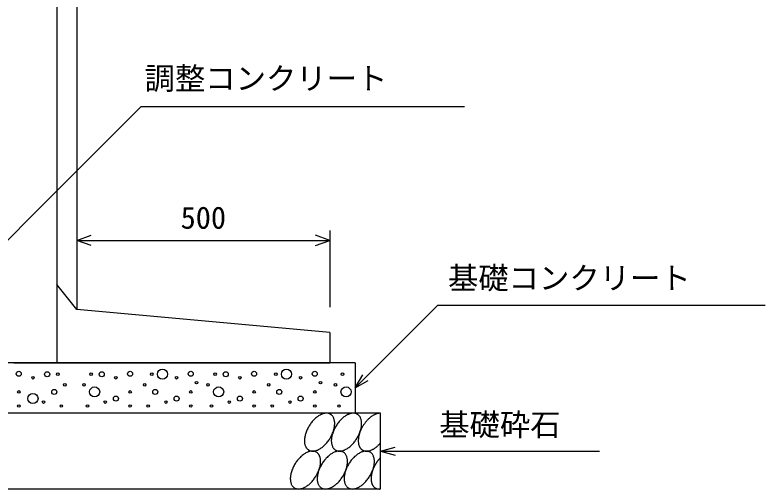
# Model space of a CAD drawing. Units: millimetres, scale not verified. Extents: x -16800 to 16800, y -5940 to 5940.
# Drawn here: x 6702 to 8186, y -1564 to -626 of the extents above; entities that cross this region are included whole.
import ezdxf
from ezdxf.enums import TextEntityAlignment as Align

# ---------------------------------------------------------------- set-up
doc = ezdxf.new("R2010")
doc.units = ezdxf.units.MM
doc.header["$LTSCALE"] = 20
for name, color, linetype, lineweight in [('0-0_DIM', 7, 'Continuous', 25), ('0-2_HATCH', 6, 'Continuous', 25), ('0-5_OUTLINE', 3, 'Continuous', 25)]:
    doc.layers.add(name, color=color, linetype=linetype, lineweight=lineweight)
doc.styles.add('ＭＳ ゴシック', font='')
doc.styles.get('ＭＳ ゴシック').set_extended_font_data('MS Gothic')

msp = doc.modelspace()

# ---------------------------------------------------------------- linework, layer by layer
at = {"layer": '0-0_DIM'}
for p, q in [((7325, -1052.39), (7325, -1204.35)), ((6825, -1072.39), (7325, -1072.39)), ((7538.65, -1200.7), (7375, -1364.35)), ((7538.65, -1200.7), (8185.53, -1200.7)), ((7375, -1364.35), (7390, -1338.37)), ((7375, -1364.35), (7400.98, -1349.35)), ((7425, -1489.35), (7453.98, -1481.59)), ((7425, -1489.35), (7858.31, -1489.35)), ((7425, -1489.35), (7453.98, -1497.12))]:
    msp.add_line(p, q, dxfattribs=at)
for points in [[(6469.98, -1289.35), (6952.01, -807.32), (7591.22, -807.32)], [(6853.19, -1082.65), (6825, -1072.39), (6853.19, -1062.13)], [(7296.81, -1082.65), (7325, -1072.39), (7296.81, -1062.13)]]:
    msp.add_lwpolyline(points, dxfattribs=at)
at = {"layer": '0-2_HATCH'}
for points in [[(7326.5, -1416.61), (7325.5, -1416.01), (7324.4, -1415.51), (7323.3, -1415.11), (7322.1, -1414.81), (7320.9, -1414.51), (7319.7, -1414.41), (7318.4, -1414.41), (7317.1, -1414.41), (7315.7, -1414.51), (7314.3, -1414.81), (7312.9, -1415.11), (7311.5, -1415.51), (7310.1, -1416.01), (7308.6, -1416.61), (7307.2, -1417.21), (7305.7, -1418.01), (7304.2, -1418.81), (7302.8, -1419.71), (7301.3, -1420.71), (7299.8, -1421.71), (7298.4, -1422.91), (7297, -1424.11), (7295.6, -1425.31), (7294.2, -1426.71), (7292.8, -1428.11), (7291.5, -1429.51), (7290.2, -1431.01), (7288.9, -1432.61), (7287.7, -1434.21), (7286.5, -1435.81), (7285.4, -1437.51), (7284.3, -1439.21), (7283.2, -1441.01), (7282.2, -1442.81), (7281.3, -1444.51), (7280.4, -1446.41), (7279.6, -1448.21), (7278.8, -1450.01), (7278.1, -1451.91)], [(7333.9, -1428.11), (7333.6, -1426.71), (7333.2, -1425.31), (7332.7, -1424.11), (7332.2, -1422.91), (7331.5, -1421.71), (7330.9, -1420.71), (7330.1, -1419.71), (7329.3, -1418.81), (7328.4, -1418.01), (7327.5, -1417.21), (7326.5, -1416.61)], [(7379.7, -1416.61), (7378.7, -1416.01), (7377.6, -1415.51), (7376.5, -1415.11), (7375.3, -1414.81), (7374.1, -1414.51), (7372.9, -1414.41), (7371.6, -1414.41), (7370.3, -1414.41), (7368.9, -1414.51), (7367.5, -1414.81), (7366.1, -1415.11), (7364.7, -1415.51), (7363.3, -1416.01), (7361.8, -1416.61), (7360.4, -1417.21), (7358.9, -1418.01), (7357.4, -1418.81), (7356, -1419.71), (7354.5, -1420.71), (7353, -1421.71), (7351.6, -1422.91), (7350.2, -1424.11), (7348.8, -1425.31), (7347.4, -1426.71), (7346, -1428.11), (7344.7, -1429.51), (7343.4, -1431.01), (7342.1, -1432.61), (7340.9, -1434.21), (7339.7, -1435.81), (7338.6, -1437.51), (7337.5, -1439.21), (7336.4, -1441.01), (7335.4, -1442.81), (7334.5, -1444.51), (7333.6, -1446.41), (7332.8, -1448.21), (7332, -1450.01), (7331.3, -1451.91)], [(7387.2, -1428.11), (7386.8, -1426.71), (7386.4, -1425.31), (7385.9, -1424.11), (7385.4, -1422.91), (7384.7, -1421.71), (7384.1, -1420.71), (7383.3, -1419.71), (7382.5, -1418.81), (7381.6, -1418.01), (7380.7, -1417.21), (7379.7, -1416.61)], [(7425, -1414.41), (7424.1, -1414.41), (7423.3, -1414.41), (7422.4, -1414.51), (7421.5, -1414.61), (7420.6, -1414.81), (7419.7, -1415.01), (7418.8, -1415.21), (7417.8, -1415.51), (7416.9, -1415.81), (7415.9, -1416.21), (7415, -1416.61), (7414, -1417.01), (7413.1, -1417.51), (7412.1, -1418.01), (7411.2, -1418.51), (7410.2, -1419.11), (7409.2, -1419.61), (7408.3, -1420.31), (7407.3, -1420.91), (7406.4, -1421.61), (7405.4, -1422.41), (7404.5, -1423.11), (7403.6, -1423.91), (7402.7, -1424.71), (7401.7, -1425.61), (7400.8, -1426.41), (7399.9, -1427.31), (7399.1, -1428.31), (7398.2, -1429.21), (7397.3, -1430.21), (7396.5, -1431.21), (7395.7, -1432.21), (7394.8, -1433.21), (7394, -1434.31), (7393.3, -1435.31), (7392.5, -1436.41), (7391.8, -1437.51), (7391, -1438.71), (7390.3, -1439.81)], [(7300.8, -1487.21), (7302.3, -1486.51), (7303.8, -1485.81), (7305.2, -1484.91), (7306.7, -1484.01), (7308.2, -1483.01), (7309.6, -1482.01), (7311, -1480.91), (7312.5, -1479.71), (7313.9, -1478.41), (7315.3, -1477.01), (7316.6, -1475.71), (7318, -1474.21), (7319.3, -1472.71), (7320.5, -1471.11), (7321.8, -1469.51), (7322.9, -1467.91), (7324.1, -1466.21), (7325.2, -1464.51), (7326.2, -1462.81), (7327.2, -1461.01), (7328.2, -1459.21), (7329, -1457.41), (7329.9, -1455.51), (7330.6, -1453.71), (7331.3, -1451.91), (7332, -1450.01), (7332.5, -1448.21), (7333, -1446.41), (7333.5, -1444.61), (7333.8, -1442.81), (7334.1, -1441.01), (7334.4, -1439.21), (7334.5, -1437.51), (7334.6, -1435.81), (7334.6, -1434.21), (7334.6, -1432.61), (7334.4, -1431.01), (7334.2, -1429.51), (7333.9, -1428.11)], [(7354, -1487.21), (7355.5, -1486.51), (7357, -1485.81), (7358.4, -1484.91), (7359.9, -1484.01), (7361.4, -1483.01), (7362.8, -1482.01), (7364.3, -1480.91), (7365.7, -1479.71), (7367.1, -1478.41), (7368.5, -1477.01), (7369.8, -1475.71), (7371.2, -1474.21), (7372.5, -1472.71), (7373.7, -1471.11), (7375, -1469.51), (7376.1, -1467.91), (7377.3, -1466.21), (7378.4, -1464.51), (7379.4, -1462.81), (7380.4, -1461.01), (7381.4, -1459.21), (7382.2, -1457.41), (7383.1, -1455.51), (7383.8, -1453.71), (7384.5, -1451.91), (7385.2, -1450.01), (7385.7, -1448.21), (7386.3, -1446.41), (7386.7, -1444.61), (7387.1, -1442.81), (7387.4, -1441.01), (7387.6, -1439.21), (7387.7, -1437.51), (7387.8, -1435.81), (7387.8, -1434.21), (7387.8, -1432.61), (7387.6, -1431.01), (7387.4, -1429.51), (7387.2, -1428.11)], [(7278.1, -1451.91), (7277.5, -1453.71), (7276.9, -1455.51), (7276.4, -1457.41), (7276, -1459.21), (7275.6, -1461.01), (7275.3, -1462.71), (7275.1, -1464.51), (7274.9, -1466.21), (7274.8, -1467.91), (7274.8, -1469.51), (7274.9, -1471.11), (7275, -1472.71), (7275.2, -1474.21), (7275.5, -1475.71), (7275.8, -1477.01), (7276.3, -1478.41), (7276.7, -1479.61), (7277.3, -1480.91), (7277.9, -1482.01), (7278.6, -1483.01), (7279.3, -1484.01), (7280.1, -1484.91), (7281, -1485.81), (7281.9, -1486.51), (7282.9, -1487.21), (7283.9, -1487.71), (7285, -1488.21), (7286.1, -1488.61), (7287.3, -1489.01), (7288.5, -1489.21), (7289.8, -1489.31), (7291.1, -1489.41), (7292.4, -1489.31), (7293.7, -1489.21), (7295.1, -1489.01), (7296.5, -1488.61), (7297.9, -1488.21), (7299.4, -1487.71), (7300.8, -1487.21)], [(7331.3, -1451.91), (7330.7, -1453.71), (7330.1, -1455.51), (7329.6, -1457.41), (7329.2, -1459.21), (7328.8, -1461.01), (7328.5, -1462.71), (7328.3, -1464.51), (7328.1, -1466.21), (7328, -1467.91), (7328, -1469.51), (7328.1, -1471.11), (7328.2, -1472.71), (7328.4, -1474.21), (7328.7, -1475.71), (7329.1, -1477.01), (7329.5, -1478.41), (7330, -1479.61), (7330.5, -1480.91), (7331.1, -1482.01), (7331.8, -1483.01), (7332.5, -1484.01), (7333.4, -1484.91), (7334.2, -1485.81), (7335.1, -1486.51), (7336.1, -1487.21), (7337.1, -1487.71), (7338.2, -1488.21), (7339.4, -1488.61), (7340.5, -1489.01), (7341.7, -1489.21), (7343, -1489.31), (7344.3, -1489.41), (7345.6, -1489.31), (7347, -1489.21), (7348.3, -1489.01), (7349.7, -1488.61), (7351.2, -1488.21), (7352.6, -1487.71), (7354, -1487.21)], [(7390.3, -1439.81), (7389.7, -1440.91), (7389, -1442.11), (7388.4, -1443.31), (7387.8, -1444.41), (7387.2, -1445.61), (7386.6, -1446.81), (7386.1, -1448.01), (7385.6, -1449.21), (7385.1, -1450.41), (7384.6, -1451.61), (7384.2, -1452.81), (7383.8, -1454.01), (7383.4, -1455.21), (7383.1, -1456.41), (7382.8, -1457.61), (7382.5, -1458.81), (7382.2, -1460.01), (7382, -1461.11), (7381.8, -1462.31), (7381.6, -1463.41), (7381.5, -1464.61), (7381.4, -1465.71), (7381.3, -1466.81), (7381.3, -1467.91), (7381.2, -1469.01), (7381.3, -1470.01), (7381.3, -1471.11), (7381.4, -1472.11), (7381.5, -1473.11), (7381.6, -1474.11), (7381.8, -1475.01), (7382, -1476.01), (7382.2, -1476.91), (7382.5, -1477.81), (7382.8, -1478.61), (7383.1, -1479.51), (7383.4, -1480.31), (7383.8, -1481.01), (7384.2, -1481.81)], [(7384.2, -1481.81), (7384.6, -1482.51), (7385.1, -1483.21), (7385.6, -1483.81), (7386.1, -1484.41), (7386.6, -1485.01), (7387.2, -1485.51), (7387.8, -1486.11), (7388.4, -1486.51), (7389, -1487.01), (7389.7, -1487.41), (7390.3, -1487.71), (7391, -1488.11), (7391.8, -1488.41), (7392.5, -1488.61), (7393.3, -1488.81), (7394, -1489.01), (7394.8, -1489.21), (7395.7, -1489.31), (7396.5, -1489.31), (7397.3, -1489.41), (7398.2, -1489.41), (7399.1, -1489.31), (7399.9, -1489.21), (7400.8, -1489.11), (7401.7, -1488.91), (7402.7, -1488.71), (7403.6, -1488.51), (7404.5, -1488.21), (7405.4, -1487.91), (7406.4, -1487.51), (7407.3, -1487.11), (7408.3, -1486.71), (7409.2, -1486.21), (7410.2, -1485.71), (7411.2, -1485.21), (7412.1, -1484.61), (7413.1, -1484.01), (7414, -1483.41), (7415, -1482.71)], [(7415, -1482.71), (7415.9, -1482.11), (7416.9, -1481.31), (7417.8, -1480.61), (7418.8, -1479.81), (7419.7, -1479.01), (7420.6, -1478.11), (7421.5, -1477.21), (7422.4, -1476.31), (7423.3, -1475.41), (7424.1, -1474.51), (7425, -1473.51)], [(7298.7, -1491.51), (7297.6, -1491.01), (7296.5, -1490.51), (7295.4, -1490.11), (7294.2, -1489.81), (7293, -1489.51), (7291.8, -1489.41), (7290.5, -1489.41), (7289.2, -1489.41), (7287.8, -1489.51), (7286.4, -1489.81), (7285, -1490.11), (7283.6, -1490.51), (7282.2, -1491.01), (7280.7, -1491.51), (7279.3, -1492.21), (7277.8, -1493.01), (7276.3, -1493.81), (7274.9, -1494.71), (7273.4, -1495.71), (7272, -1496.71), (7270.5, -1497.91), (7269.1, -1499.11), (7267.7, -1500.31), (7266.3, -1501.71), (7264.9, -1503.11), (7263.6, -1504.51), (7262.3, -1506.01), (7261, -1507.61), (7259.8, -1509.21), (7258.6, -1510.81), (7257.5, -1512.51), (7256.4, -1514.21), (7255.3, -1516.01), (7254.3, -1517.71), (7253.4, -1519.51), (7252.5, -1521.41), (7251.7, -1523.21), (7250.9, -1525.01), (7250.2, -1526.91)], [(7306.1, -1503.11), (7305.7, -1501.71), (7305.3, -1500.31), (7304.8, -1499.11), (7304.3, -1497.91), (7303.6, -1496.71), (7303, -1495.71), (7302.2, -1494.71), (7301.4, -1493.81), (7300.5, -1493.01), (7299.6, -1492.21), (7298.7, -1491.51)], [(7351.9, -1491.51), (7350.8, -1491.01), (7349.7, -1490.51), (7348.6, -1490.11), (7347.5, -1489.81), (7346.2, -1489.51), (7345, -1489.41), (7343.7, -1489.41), (7342.4, -1489.41), (7341, -1489.51), (7339.6, -1489.81), (7338.2, -1490.11), (7336.8, -1490.51), (7335.4, -1491.01), (7333.9, -1491.51), (7332.5, -1492.21), (7331, -1493.01), (7329.5, -1493.81), (7328.1, -1494.71), (7326.6, -1495.71), (7325.2, -1496.71), (7323.7, -1497.91), (7322.3, -1499.11), (7320.9, -1500.31), (7319.5, -1501.71), (7318.1, -1503.11), (7316.8, -1504.51), (7315.5, -1506.01), (7314.2, -1507.61), (7313, -1509.21), (7311.8, -1510.81), (7310.7, -1512.51), (7309.6, -1514.21), (7308.5, -1516.01), (7307.6, -1517.71), (7306.6, -1519.51), (7305.7, -1521.41), (7304.9, -1523.21), (7304.1, -1525.01), (7303.4, -1526.91)], [(7359.3, -1503.11), (7358.9, -1501.71), (7358.5, -1500.31), (7358, -1499.11), (7357.5, -1497.91), (7356.9, -1496.71), (7356.2, -1495.71), (7355.4, -1494.71), (7354.6, -1493.81), (7353.8, -1493.01), (7352.8, -1492.21), (7351.9, -1491.51)], [(7405.1, -1491.51), (7404, -1491.01), (7403, -1490.51), (7401.8, -1490.11), (7400.7, -1489.81), (7399.4, -1489.51), (7398.2, -1489.41), (7396.9, -1489.41), (7395.6, -1489.41), (7394.2, -1489.51), (7392.9, -1489.81), (7391.5, -1490.11), (7390, -1490.51), (7388.6, -1491.01), (7387.1, -1491.51), (7385.7, -1492.21), (7384.2, -1493.01), (7382.8, -1493.81), (7381.3, -1494.71), (7379.8, -1495.71), (7378.4, -1496.71), (7376.9, -1497.91), (7375.5, -1499.11), (7374.1, -1500.31), (7372.7, -1501.71), (7371.3, -1503.11), (7370, -1504.51), (7368.7, -1506.01), (7367.5, -1507.61), (7366.2, -1509.21), (7365, -1510.81), (7363.9, -1512.51), (7362.8, -1514.21), (7361.8, -1516.01), (7360.8, -1517.71), (7359.8, -1519.51), (7358.9, -1521.41), (7358.1, -1523.21), (7357.4, -1525.01), (7356.6, -1526.91)], [(7412.5, -1503.11), (7412.1, -1501.71), (7411.7, -1500.31), (7411.2, -1499.11), (7410.7, -1497.91), (7410.1, -1496.71), (7409.4, -1495.71), (7408.6, -1494.71), (7407.8, -1493.81), (7407, -1493.01), (7406, -1492.21), (7405.1, -1491.51)], [(7272.9, -1562.21), (7274.4, -1561.51), (7275.9, -1560.81), (7277.3, -1559.91), (7278.8, -1559.01), (7280.3, -1558.01), (7281.7, -1557.01), (7283.2, -1555.81), (7284.6, -1554.61), (7286, -1553.41), (7287.4, -1552.01), (7288.7, -1550.61), (7290.1, -1549.21), (7291.4, -1547.71), (7292.6, -1546.11), (7293.9, -1544.51), (7295, -1542.91), (7296.2, -1541.21), (7297.3, -1539.51), (7298.3, -1537.71), (7299.3, -1536.01), (7300.3, -1534.21), (7301.1, -1532.41), (7302, -1530.51), (7302.7, -1528.71), (7303.4, -1526.91), (7304.1, -1525.01), (7304.6, -1523.21), (7305.2, -1521.41), (7305.6, -1519.51), (7306, -1517.71), (7306.3, -1516.01), (7306.5, -1514.21), (7306.6, -1512.51), (7306.7, -1510.81), (7306.7, -1509.21), (7306.7, -1507.61), (7306.5, -1506.01), (7306.3, -1504.51), (7306.1, -1503.11)], [(7326.2, -1562.21), (7327.6, -1561.51), (7329.1, -1560.81), (7330.5, -1559.91), (7332, -1559.01), (7333.5, -1558.01), (7334.9, -1557.01), (7336.4, -1555.81), (7337.8, -1554.61), (7339.2, -1553.41), (7340.6, -1552.01), (7341.9, -1550.61), (7343.3, -1549.21), (7344.6, -1547.71), (7345.8, -1546.11), (7347.1, -1544.51), (7348.3, -1542.91), (7349.4, -1541.21), (7350.5, -1539.51), (7351.5, -1537.71), (7352.5, -1536.01), (7353.5, -1534.21), (7354.4, -1532.41), (7355.2, -1530.51), (7355.9, -1528.71), (7356.6, -1526.91), (7357.3, -1525.01), (7357.9, -1523.21), (7358.4, -1521.41), (7358.8, -1519.51), (7359.2, -1517.71), (7359.5, -1516.01), (7359.7, -1514.21), (7359.8, -1512.51), (7359.9, -1510.81), (7359.9, -1509.21), (7359.9, -1507.61), (7359.7, -1506.01), (7359.5, -1504.51), (7359.3, -1503.11)], [(7379.4, -1562.21), (7380.8, -1561.51), (7382.3, -1560.81), (7383.8, -1559.91), (7385.2, -1559.01), (7386.7, -1558.01), (7388.1, -1557.01), (7389.6, -1555.81), (7391, -1554.61), (7392.4, -1553.41), (7393.8, -1552.01), (7395.2, -1550.61), (7396.5, -1549.21), (7397.8, -1547.71), (7399.1, -1546.11), (7400.3, -1544.51), (7401.5, -1542.91), (7402.6, -1541.21), (7403.7, -1539.51), (7404.7, -1537.71), (7405.7, -1536.01), (7406.7, -1534.21), (7407.6, -1532.41), (7408.4, -1530.51), (7409.2, -1528.71), (7409.9, -1526.91), (7410.5, -1525.01), (7411.1, -1523.21), (7411.6, -1521.41), (7412, -1519.51), (7412.4, -1517.71), (7412.7, -1516.01), (7412.9, -1514.21), (7413.1, -1512.51), (7413.1, -1510.81), (7413.2, -1509.21), (7413.1, -1507.61), (7413, -1506.01), (7412.8, -1504.51), (7412.5, -1503.11)], [(7425, -1502.61), (7424.5, -1503.11), (7424, -1503.71), (7423.5, -1504.21), (7423, -1504.81), (7422.5, -1505.31), (7422, -1505.91), (7421.5, -1506.51), (7421.1, -1507.11), (7420.6, -1507.61), (7420.1, -1508.21), (7419.7, -1508.81), (7419.2, -1509.51), (7418.8, -1510.11), (7418.3, -1510.71), (7417.9, -1511.31), (7417.5, -1511.91), (7417.1, -1512.61), (7416.6, -1513.21), (7416.2, -1513.91), (7415.8, -1514.51), (7415.4, -1515.21), (7415.1, -1515.81), (7414.7, -1516.51), (7414.3, -1517.11), (7413.9, -1517.81), (7413.6, -1518.51), (7413.2, -1519.21), (7412.9, -1519.81), (7412.5, -1520.51), (7412.2, -1521.21), (7411.9, -1521.91), (7411.6, -1522.61), (7411.3, -1523.21), (7411, -1523.91), (7410.7, -1524.61), (7410.4, -1525.31), (7410.2, -1526.01), (7409.9, -1526.71), (7409.7, -1527.41)], [(7250.2, -1526.91), (7249.6, -1528.71), (7249, -1530.51), (7248.5, -1532.41), (7248.1, -1534.21), (7247.7, -1536.01), (7247.4, -1537.71), (7247.2, -1539.51), (7247, -1541.21), (7246.9, -1542.91), (7246.9, -1544.51), (7247, -1546.11), (7247.1, -1547.71), (7247.3, -1549.21), (7247.6, -1550.61), (7248, -1552.01), (7248.4, -1553.41), (7248.9, -1554.61), (7249.4, -1555.81), (7250, -1557.01), (7250.7, -1558.01), (7251.5, -1559.01), (7252.3, -1559.91), (7253.1, -1560.81), (7254, -1561.51), (7255, -1562.21), (7256.1, -1562.71), (7257.1, -1563.21), (7258.3, -1563.61), (7259.4, -1563.91), (7260.6, -1564.21), (7261.9, -1564.31), (7263.2, -1564.41), (7264.5, -1564.31), (7265.9, -1564.21), (7267.2, -1563.91), (7268.6, -1563.61), (7270.1, -1563.21), (7271.5, -1562.71), (7272.9, -1562.21)], [(7303.4, -1526.91), (7302.8, -1528.71), (7302.2, -1530.51), (7301.7, -1532.41), (7301.3, -1534.21), (7300.9, -1536.01), (7300.6, -1537.71), (7300.4, -1539.51), (7300.2, -1541.21), (7300.2, -1542.91), (7300.1, -1544.51), (7300.2, -1546.11), (7300.3, -1547.71), (7300.5, -1549.21), (7300.8, -1550.61), (7301.2, -1552.01), (7301.6, -1553.41), (7302.1, -1554.61), (7302.6, -1555.81), (7303.2, -1557.01), (7303.9, -1558.01), (7304.7, -1559.01), (7305.5, -1559.91), (7306.3, -1560.81), (7307.3, -1561.51), (7308.2, -1562.21), (7309.3, -1562.71), (7310.3, -1563.21), (7311.5, -1563.61), (7312.6, -1563.91), (7313.9, -1564.21), (7315.1, -1564.31), (7316.4, -1564.41), (7317.7, -1564.31), (7319.1, -1564.21), (7320.4, -1563.91), (7321.8, -1563.61), (7323.3, -1563.21), (7324.7, -1562.71), (7326.2, -1562.21)], [(7356.6, -1526.91), (7356, -1528.71), (7355.4, -1530.51), (7354.9, -1532.41), (7354.5, -1534.21), (7354.1, -1536.01), (7353.8, -1537.71), (7353.6, -1539.51), (7353.5, -1541.21), (7353.4, -1542.91), (7353.4, -1544.51), (7353.4, -1546.11), (7353.5, -1547.71), (7353.8, -1549.21), (7354, -1550.61), (7354.4, -1552.01), (7354.8, -1553.41), (7355.3, -1554.61), (7355.8, -1555.81), (7356.4, -1557.01), (7357.1, -1558.01), (7357.9, -1559.01), (7358.7, -1559.91), (7359.5, -1560.81), (7360.5, -1561.51), (7361.4, -1562.21), (7362.5, -1562.71), (7363.5, -1563.21), (7364.7, -1563.61), (7365.8, -1563.91), (7367.1, -1564.21), (7368.3, -1564.31), (7369.6, -1564.41), (7370.9, -1564.31), (7372.3, -1564.21), (7373.7, -1563.91), (7375.1, -1563.61), (7376.5, -1563.21), (7377.9, -1562.71), (7379.4, -1562.21)], [(7409.7, -1527.41), (7409.4, -1528.11), (7409.2, -1528.81), (7409, -1529.51), (7408.8, -1530.11), (7408.6, -1530.81), (7408.4, -1531.51), (7408.2, -1532.21), (7408, -1532.91), (7407.8, -1533.61), (7407.7, -1534.21), (7407.5, -1534.91), (7407.4, -1535.61), (7407.3, -1536.31), (7407.2, -1536.91), (7407.1, -1537.61), (7407, -1538.21), (7406.9, -1538.91), (7406.8, -1539.51), (7406.7, -1540.21), (7406.7, -1540.81), (7406.6, -1541.51), (7406.6, -1542.11), (7406.6, -1542.71), (7406.6, -1543.41), (7406.6, -1544.01), (7406.6, -1544.61), (7406.6, -1545.21), (7406.6, -1545.81), (7406.6, -1546.41), (7406.7, -1547.01), (7406.7, -1547.51), (7406.8, -1548.11), (7406.9, -1548.71), (7407, -1549.21), (7407.1, -1549.81), (7407.2, -1550.31), (7407.3, -1550.91), (7407.4, -1551.41), (7407.5, -1551.91)], [(7407.5, -1551.91), (7407.7, -1552.41), (7407.8, -1552.91), (7408, -1553.41), (7408.2, -1553.91), (7408.4, -1554.41), (7408.6, -1554.81), (7408.8, -1555.31), (7409, -1555.71), (7409.2, -1556.21), (7409.4, -1556.61), (7409.7, -1557.01), (7409.9, -1557.41), (7410.2, -1557.81), (7410.4, -1558.21), (7410.7, -1558.61), (7411, -1558.91), (7411.3, -1559.31), (7411.6, -1559.61), (7411.9, -1559.91), (7412.2, -1560.31), (7412.5, -1560.61), (7412.9, -1560.91), (7413.2, -1561.21), (7413.6, -1561.41), (7413.9, -1561.71), (7414.3, -1561.91), (7414.7, -1562.21), (7415.1, -1562.41), (7415.4, -1562.61), (7415.8, -1562.81), (7416.2, -1563.01), (7416.6, -1563.21), (7417.1, -1563.31), (7417.5, -1563.51), (7417.9, -1563.61), (7418.3, -1563.81), (7418.8, -1563.91), (7419.2, -1564.01), (7419.7, -1564.11)], [(7419.7, -1564.11), (7420.1, -1564.21), (7420.6, -1564.21), (7421.1, -1564.31), (7421.5, -1564.31), (7422, -1564.31), (7422.5, -1564.41), (7423, -1564.41), (7423.5, -1564.31), (7424, -1564.31), (7424.5, -1564.31), (7425, -1564.21)]]:
    msp.add_lwpolyline(points, dxfattribs=at)
for centre, radius in [((6709.97, -1336.3), 5), ((6766.04, -1337.17), 5), ((6787.07, -1337.17), 2.5), ((6852.93, -1337.17), 2.5), ((6873.96, -1337.17), 5), ((6930.03, -1336.3), 5), ((6972.93, -1337.17), 2.5), ((6993.96, -1337.17), 10), ((7050.03, -1336.3), 5), ((7098.15, -1337.17), 2.5), ((7119.18, -1337.17), 5), ((7175.26, -1336.3), 5), ((7218.15, -1337.17), 2.5), ((7239.18, -1337.17), 10), ((7295.26, -1336.3), 5), ((7350.08, -1337.17), 2.5), ((6738.01, -1344.18), 2.5), ((6901.99, -1344.18), 2.5), ((7021.99, -1344.18), 2.5), ((7147.22, -1344.18), 2.5), ((7267.22, -1344.18), 2.5), ((6801.09, -1358.18), 2.5), ((6838.91, -1358.18), 2.5), ((6859.94, -1372.19), 10), ((6958.91, -1358.18), 2.5), ((7061.37, -1353.87), 2.5), ((7084.13, -1358.18), 2.5), ((7105.16, -1372.19), 10), ((7204.13, -1358.18), 2.5), ((7306.6, -1353.87), 2.5), ((7336.06, -1358.18), 2.5), ((7357.09, -1372.19), 10), ((6709.97, -1372.19), 2.5), ((6738.01, -1385.32), 10), ((6780.06, -1372.19), 5), ((6930.03, -1372.19), 2.5), ((6979.94, -1372.19), 5), ((7050.03, -1372.19), 2.5), ((7175.26, -1372.19), 2.5), ((7225.16, -1372.19), 5), ((7295.26, -1372.19), 2.5), ((6759.03, -1392.33), 2.5), ((6880.97, -1392.33), 2.5), ((6901.99, -1385.32), 5), ((7000.97, -1392.33), 2.5), ((7021.99, -1385.32), 5), ((7126.19, -1392.33), 2.5), ((7147.22, -1385.32), 5), ((7246.19, -1392.33), 2.5), ((7267.22, -1385.32), 5), ((6709.97, -1400.2), 2.5), ((6794.08, -1400.2), 2.5), ((6845.92, -1400.2), 2.5), ((6930.03, -1400.2), 2.5), ((6965.92, -1400.2), 2.5), ((7050.03, -1400.2), 2.5), ((7091.14, -1400.2), 2.5), ((7175.26, -1400.2), 2.5), ((7211.14, -1400.2), 2.5), ((7295.26, -1400.2), 2.5), ((7343.07, -1400.2), 2.5)]:
    msp.add_circle(centre, radius, dxfattribs=at)
at = {"layer": '0-5_OUTLINE'}
for p, q in [((6785, -164.35), (6785, -1314.35)), ((7325, -1254.35), (6825, -1209.35)), ((7325, -1254.35), (7325, -1314.35)), ((7375, -1314.35), (6025, -1314.35)), ((6700, -1314.35), (7325, -1314.35)), ((7375, -1314.35), (7375, -1414.35)), ((7425, -1414.35), (5975, -1414.35))]:
    msp.add_line(p, q, dxfattribs=at)
for points in [[(6825, 60.65), (6825, -1209.35), (6785, -1159.35)], [(5975, -1564.35), (7425, -1564.35), (7425, -1414.35)]]:
    msp.add_lwpolyline(points, dxfattribs=at)

# ---------------------------------------------------------------- texts
at = {"layer": '0-0_DIM', "style": 'ＭＳ ゴシック'}
for s, p in [('調整コンクリート', (6958.73, -786.8)), ('500', (7030, -1062.39)), ('基礎コンクリート', (7558.65, -1181.96)), ('基礎砕石', (7541.32, -1472.18))]:
    msp.add_text(s, height=43.99, dxfattribs=at).set_placement(p, align=Align.BOTTOM_LEFT)

doc.saveas('drawing.dxf')
